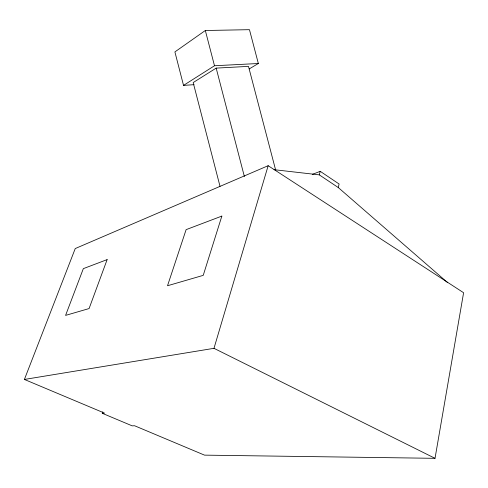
<?xml version="1.0" encoding="UTF-8"?>
<svg xmlns="http://www.w3.org/2000/svg" width="488" height="488" viewBox="0 0 488 488"><rect width="100%" height="100%" fill="white"/><g stroke="black" fill="none" stroke-linecap="round" stroke-linejoin="round"><path stroke-width="0.73" d="M102.267 413.293L132.187 425.847L134.584 425.75L204.509 455.133L435.022 458.324L463.6 292.727L268.162 165.7L75.243 248.557L24.4 379.45L104.566 413.135L102.267 413.293L102.761 411.86M447.709 282.698L338.227 187.514L339.111 184.006L320.232 171.325L312.43 174.369M338.227 187.514L319.286 174.863L320.232 171.325M24.4 379.45L213.982 348.322L268.162 165.7M249.209 68.93L258.341 63.501L249.459 29.676L205.332 30.506L174.899 51.917L183.531 85.388L194.053 84.674M183.531 85.388L214.494 65.752L258.341 63.501M275.72 170.349L248.484 66.38L216.172 68.113L193.181 82.563L220.021 186.355M274.055 169.678L319.286 174.863M213.982 348.322L435.022 458.324M216.172 68.113L244.36 176.485M205.332 30.506L214.494 65.752M221.851 216.093L203.234 275.36L167.518 285.748L186.111 229.647L221.851 216.093M107.134 259.61L89.078 308.562L65.575 315.4L83.338 268.638L107.134 259.61"/></g></svg>
